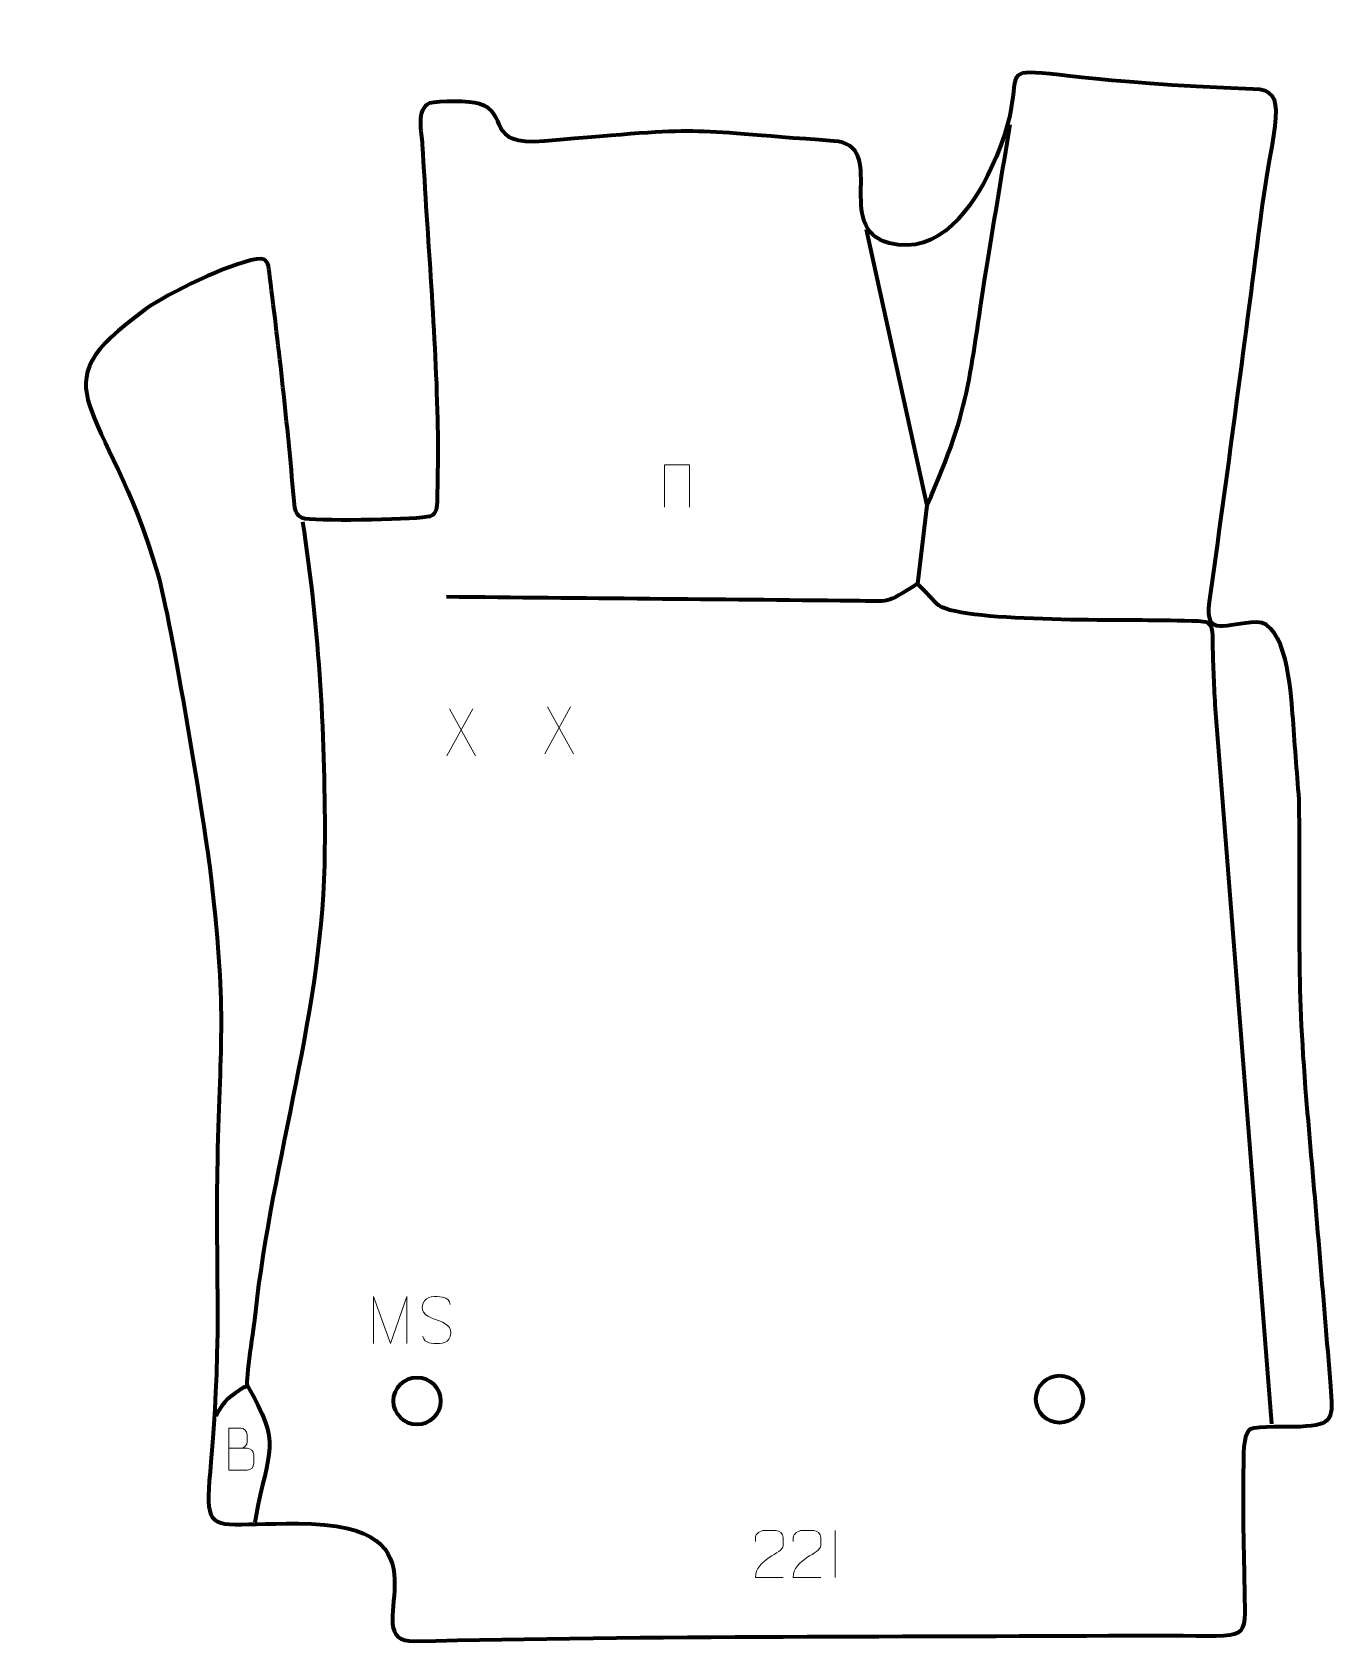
# Model space of a CAD drawing. Header units: millimetres. Extents: x -704 to -13, y 35 to 889.
import ezdxf

# ---------------------------------------------------------------- set-up
doc = ezdxf.new("R2010")
doc.units = ezdxf.units.MM
doc.header["$MEASUREMENT"] = 0
doc.layers.add('layer 2', color=7, linetype='Continuous')
doc.layers.add('layer 3', color=7, linetype='Continuous')

msp = doc.modelspace()

# ---------------------------------------------------------------- linework, layer by layer
at = {"layer": 'layer 2', "color": 142, "lineweight": 158}
for points, knots in [([(-261.4157, 784.6694), (-261.4157, 784.6694), (-229.2688, 638.3547), (-229.2688, 638.3547), (-229.2688, 638.3547), (-204.8933, 691.9456), (-206.5639, 710.3085), (-196.9997, 768.1579), (-196.9997, 768.1579), (-193.0792, 791.8705), (-189.1587, 815.5832), (-185.2382, 839.2959), (-185.2382, 839.2959), (-185.2382, 839.2959), (-185.0834, 840.2319), (-185.0834, 840.2319)], [0, 0, 0, 0, 0.2, 0.2, 0.2, 0.2, 0.4, 0.4, 0.4, 0.4, 0.6, 0.6, 0.6, 0.6, 1, 1, 1, 1]), ([(-229.2688, 638.3547), (-229.2688, 638.3547), (-234.1636, 596.8147), (-234.1636, 596.8147), (-234.1636, 596.8147), (-230.8139, 593.3495), (-227.5418, 589.7786), (-224.2157, 586.3402), (-224.2157, 586.3402), (-214.3495, 576.1412), (-123.3945, 578.0164), (-105.3021, 577.4621), (-105.3021, 577.4621), (-101.1335, 577.3394), (-83.7322, 577.4914), (-81.1867, 576.5469), (-81.1867, 576.5469), (-79.1378, 575.7865), (-78.3267, 573.7264), (-78.0169, 571.3811), (-78.0169, 571.3811), (-77.7071, 569.0359), (-77.8983, 566.4054), (-77.854, 564.5048), (-77.854, 564.5048), (-77.5897, 553.178), (-76.9924, 541.8544), (-76.472, 530.5365), (-76.472, 530.5365), (-76.472, 530.5365), (-46.5559, 151.4509), (-46.5559, 151.4509)], [0, 0, 0, 0, 0.11111111, 0.11111111, 0.11111111, 0.11111111, 0.22222222, 0.22222222, 0.22222222, 0.22222222, 0.33333333, 0.33333333, 0.33333333, 0.33333333, 0.44444444, 0.44444444, 0.44444444, 0.44444444, 0.55555556, 0.55555556, 0.55555556, 0.55555556, 0.66666667, 0.66666667, 0.66666667, 0.66666667, 0.77777778, 0.77777778, 0.77777778, 0.77777778, 1, 1, 1, 1]), ([(-560.2629, 629.624), (-551.3873, 572.6798), (-548.131, 513.4945), (-548.5148, 455.7966), (-548.5148, 455.7966), (-549.0813, 370.5494), (-576.3877, 292.9791), (-585.3931, 209.4492), (-585.3931, 209.4492), (-586.0141, 203.7488), (-590.6392, 173.8014), (-589.6107, 172.0157), (-589.6107, 172.0157), (-570.7649, 139.2933), (-578.287, 139.3973), (-585.1905, 101.1504), (-585.1905, 101.1504), (-585.1905, 101.1504), (-585.3606, 100.2081), (-585.3606, 100.2081), (-585.3606, 100.2081), (-585.3606, 100.2081), (-585.5307, 99.2659), (-585.5307, 99.2659)], [0, 0, 0, 0, 0.14285714, 0.14285714, 0.14285714, 0.14285714, 0.28571429, 0.28571429, 0.28571429, 0.28571429, 0.42857143, 0.42857143, 0.42857143, 0.42857143, 0.57142857, 0.57142857, 0.57142857, 0.57142857, 0.71428571, 0.71428571, 0.71428571, 0.71428571, 1, 1, 1, 1]), ([(-234.1636, 596.8147), (-252.2271, 585.7219), (-247.4523, 587.4805), (-268.5029, 587.7369), (-268.5029, 587.7369), (-340.2905, 588.4255), (-412.0782, 589.1141), (-483.8658, 589.8027)], [0, 0, 0, 0, 0.33333333, 0.33333333, 0.33333333, 0.33333333, 1, 1, 1, 1])]:
    msp.add_open_spline(points, degree=3, knots=knots, dxfattribs=at)
for points in [[(-590.9546, 170.9681), (-599.1339, 165.5829), (-601.5965, 164.5439), (-606.1682, 155.4899)], [(-589.3238, 171.4812), (-589.3238, 171.4812), (-591.307, 170.7728), (-591.307, 170.7728)]]:
    msp.add_open_spline(points, degree=3, dxfattribs=at)
at = {"layer": 'layer 2', "color": 250, "lineweight": 9}
for points in [[(-305.4337, 69.9363), (-310.3481, 69.9366), (-315.2625, 69.9366), (-320.1766, 69.9363), (-320.1766, 69.9363), (-320.1766, 79.8686), (-305.5256, 82.5098), (-305.4337, 86.8201), (-305.4337, 86.8201), (-305.434, 88.2442), (-305.434, 89.6679), (-305.4337, 91.0912), (-305.4337, 91.0912), (-305.4506, 93.1683), (-307.5734, 94.8931), (-309.2444, 94.9104), (-309.2444, 94.9104), (-311.3176, 94.91), (-313.3905, 94.91), (-315.4629, 94.9104), (-315.4629, 94.9104), (-317.285, 94.9269), (-320.1097, 93.1348), (-320.1766, 91.0412), (-320.1766, 91.0412), (-320.1766, 91.0412), (-320.1766, 88.9864), (-320.1766, 88.9864)], [(-285.4337, 69.9363), (-290.3481, 69.9366), (-295.2625, 69.9366), (-300.1766, 69.9363), (-300.1766, 69.9363), (-300.1766, 79.8686), (-285.5256, 82.5098), (-285.4337, 86.8201), (-285.4337, 86.8201), (-285.434, 88.2442), (-285.434, 89.6679), (-285.4337, 91.0912), (-285.4337, 91.0912), (-285.4506, 93.1683), (-287.5734, 94.8931), (-289.2444, 94.9104), (-289.2444, 94.9104), (-291.3176, 94.91), (-293.3905, 94.91), (-295.4629, 94.9104), (-295.4629, 94.9104), (-297.285, 94.9269), (-300.1097, 93.1348), (-300.1766, 91.0412), (-300.1766, 91.0412), (-300.1766, 91.0412), (-300.1766, 88.9864), (-300.1766, 88.9864)]]:
    msp.add_open_spline(points, degree=3, knots=[0, 0, 0, 0, 0.125, 0.125, 0.125, 0.125, 0.25, 0.25, 0.25, 0.25, 0.375, 0.375, 0.375, 0.375, 0.5, 0.5, 0.5, 0.5, 0.625, 0.625, 0.625, 0.625, 0.75, 0.75, 0.75, 0.75, 1, 1, 1, 1], dxfattribs=at)
msp.add_open_spline([(-277.9424, 94.9104), (-277.9424, 94.9104), (-277.9424, 69.9363), (-277.9424, 69.9363)], degree=3, dxfattribs=at)
at = {"layer": 'layer 3', "color": 250, "lineweight": 200}
for centre in [(-499.5154, 163.5391), (-158.9305, 164.5317)]:
    msp.add_ellipse(centre, major_axis=(0, 12.5), ratio=1, dxfattribs=at)
at = {"layer": 'layer 3', "color": 242, "lineweight": 158}
msp.add_open_spline([(-31.8993, 482.32), (-31.0171, 411.1477), (-33.5276, 387.695), (-27.4012, 316.5582), (-27.4012, 316.5582), (-23.2293, 268.1393), (-19.0014, 219.833), (-15.1265, 171.3823), (-15.1265, 171.3823), (-13.789, 154.658), (-13.0081, 150.9522), (-31.3331, 150.0971), (-31.3331, 150.0971), (-36.2366, 149.8683), (-54.2785, 150.3648), (-57.6318, 148.8408), (-57.6318, 148.8408), (-61.6656, 146.613), (-61.2396, 132.3541), (-61.2928, 128.35), (-61.2928, 128.35), (-61.335, 125.1829), (-61.3505, 122.0141), (-61.3813, 118.8467), (-61.3813, 118.8467), (-61.6341, 95.1672), (-60.6488, 65.5984), (-60.6112, 58.5332), (-60.6112, 58.5332), (-60.485, 34.8335), (-58.8049, 39.5737), (-110.225, 39.2657), (-110.225, 39.2657), (-229.3937, 38.552), (-381.4639, 39.1747), (-500.7963, 36.2096), (-500.7963, 36.2096), (-534.1544, 35.3807), (-477.6415, 95.7944), (-555.46, 98.3462), (-555.46, 98.3462), (-633.1941, 100.8952), (-605.0428, 76.3132), (-605.3502, 211.8956), (-605.3502, 211.8956), (-605.402, 234.7335), (-605.8999, 262.6659), (-605.5158, 284.94), (-605.5158, 284.94), (-604.3203, 354.2591), (-600.0992, 365.1026), (-608.6908, 440.2505), (-608.6908, 440.2505), (-611.8044, 467.4837), (-630.0082, 577.9286), (-637.0012, 601.911), (-637.0012, 601.911), (-664.3483, 695.6981), (-703.5443, 698.7864), (-643.7301, 742.1467), (-643.7301, 742.1467), (-631.0423, 751.0839), (-599.5931, 766.281), (-584.6498, 768.893), (-584.6498, 768.893), (-577.8676, 770.0785), (-578.2989, 765.2004), (-577.5718, 759.5151), (-577.5718, 759.5151), (-572.6049, 720.6781), (-568.1869, 681.4089), (-564.8756, 642.4022), (-564.8756, 642.4022), (-564.4904, 637.8099), (-564.3156, 631.8882), (-558.8604, 631.1988), (-558.8604, 631.1988), (-548.148, 629.8453), (-497.958, 630.8435), (-492.7888, 632.497), (-492.7888, 632.497), (-488.3978, 633.9015), (-488.9375, 639.5357), (-488.861, 643.464), (-488.861, 643.464), (-488.6257, 655.5353), (-488.4074, 667.2704), (-488.6133, 679.3569), (-488.6133, 679.3569), (-489.5978, 729.6533), (-494.0731, 779.4924), (-496.7503, 829.632), (-496.7503, 829.632), (-497.0669, 835.6159), (-500.3473, 848.8554), (-492.8518, 851.4864), (-492.8518, 851.4864), (-488.4142, 853.0441), (-471.1464, 852.6903), (-466.5526, 851.2945), (-466.5526, 851.2945), (-449.7673, 846.1942), (-464.2795, 828.5938), (-431.977, 831.3891), (-431.977, 831.3891), (-341.0037, 839.2614), (-364.4022, 837.5892), (-278.6317, 831.5003), (-278.6317, 831.5003), (-248.9732, 829.3948), (-279.5538, 785.6677), (-249.2133, 777.4065), (-249.2133, 777.4065), (-222.9618, 770.2587), (-204.8101, 796.6697), (-195.2684, 816.8044), (-195.2684, 816.8044), (-160.9714, 889.1773), (-231.4041, 865.2317), (-56.2347, 859.0669), (-56.2347, 859.0669), (-36.0246, 858.3556), (-45.6158, 842.9423), (-52.6074, 787.846), (-52.6074, 787.846), (-60.9582, 722.039), (-70.2093, 652.9182), (-79.3698, 587.2867), (-79.3698, 587.2867), (-82.1271, 567.532), (-70.4959, 576.0001), (-54.5299, 576.4607), (-54.5299, 576.4607), (-38.9331, 576.9107), (-36.1391, 539.6427), (-35.3351, 527.9095), (-35.3351, 527.9095), (-34.2953, 512.7352), (-33.0651, 497.4915), (-31.8993, 482.32)], degree=3, knots=[0, 0, 0, 0, 0.02777778, 0.02777778, 0.02777778, 0.02777778, 0.05555556, 0.05555556, 0.05555556, 0.05555556, 0.08333333, 0.08333333, 0.08333333, 0.08333333, 0.11111111, 0.11111111, 0.11111111, 0.11111111, 0.13888889, 0.13888889, 0.13888889, 0.13888889, 0.16666667, 0.16666667, 0.16666667, 0.16666667, 0.19444444, 0.19444444, 0.19444444, 0.19444444, 0.22222222, 0.22222222, 0.22222222, 0.22222222, 0.25, 0.25, 0.25, 0.25, 0.27777778, 0.27777778, 0.27777778, 0.27777778, 0.30555556, 0.30555556, 0.30555556, 0.30555556, 0.33333333, 0.33333333, 0.33333333, 0.33333333, 0.36111111, 0.36111111, 0.36111111, 0.36111111, 0.38888889, 0.38888889, 0.38888889, 0.38888889, 0.41666667, 0.41666667, 0.41666667, 0.41666667, 0.44444444, 0.44444444, 0.44444444, 0.44444444, 0.47222222, 0.47222222, 0.47222222, 0.47222222, 0.5, 0.5, 0.5, 0.5, 0.52777778, 0.52777778, 0.52777778, 0.52777778, 0.55555556, 0.55555556, 0.55555556, 0.55555556, 0.58333333, 0.58333333, 0.58333333, 0.58333333, 0.61111111, 0.61111111, 0.61111111, 0.61111111, 0.63888889, 0.63888889, 0.63888889, 0.63888889, 0.66666667, 0.66666667, 0.66666667, 0.66666667, 0.69444444, 0.69444444, 0.69444444, 0.69444444, 0.72222222, 0.72222222, 0.72222222, 0.72222222, 0.75, 0.75, 0.75, 0.75, 0.77777778, 0.77777778, 0.77777778, 0.77777778, 0.80555556, 0.80555556, 0.80555556, 0.80555556, 0.83333333, 0.83333333, 0.83333333, 0.83333333, 0.86111111, 0.86111111, 0.86111111, 0.86111111, 0.88888889, 0.88888889, 0.88888889, 0.88888889, 0.91666667, 0.91666667, 0.91666667, 0.91666667, 0.94444444, 0.94444444, 0.94444444, 0.94444444, 1, 1, 1, 1], dxfattribs=at)
at = {"layer": 'layer 3', "color": 250, "lineweight": 9}
for points, knots in [([(-368.2736, 637.4534), (-368.2736, 637.4534), (-368.2736, 659.8037), (-368.2736, 659.8037), (-368.2736, 659.8037), (-368.2736, 659.8037), (-355.1553, 659.8037), (-355.1553, 659.8037), (-355.1553, 659.8037), (-355.1553, 659.8037), (-355.1553, 637.4534), (-355.1553, 637.4534)], [0, 0, 0, 0, 0.25, 0.25, 0.25, 0.25, 0.5, 0.5, 0.5, 0.5, 1, 1, 1, 1]), ([(-522.5881, 193.9409), (-522.5881, 193.9409), (-522.5881, 218.8988), (-522.5881, 218.8988), (-522.5881, 218.8988), (-522.5881, 218.8988), (-513.663, 193.9409), (-513.663, 193.9409), (-513.663, 193.9409), (-513.663, 193.9409), (-504.9031, 218.8983), (-504.9031, 218.8983), (-504.9031, 218.8983), (-504.9031, 218.8983), (-504.9031, 193.9409), (-504.9031, 193.9409)], [0, 0, 0, 0, 0.2, 0.2, 0.2, 0.2, 0.4, 0.4, 0.4, 0.4, 0.6, 0.6, 0.6, 0.6, 1, 1, 1, 1]), ([(-489.1959, 206.5908), (-493.4442, 208.0612), (-498.3523, 209.857), (-496.3472, 215.3773), (-496.3472, 215.3773), (-494.8437, 219.5172), (-489.6301, 219.1287), (-486.0265, 218.5276), (-486.0265, 218.5276), (-483.1659, 218.0504), (-482.3012, 216.8372), (-481.9906, 214.7531)], [0, 0, 0, 0, 0.25, 0.25, 0.25, 0.25, 0.5, 0.5, 0.5, 0.5, 1, 1, 1, 1]), ([(-489.1959, 206.5907), (-485.1773, 204.944), (-480.1478, 203.0557), (-481.9818, 197.6954), (-481.9818, 197.6954), (-483.4416, 193.429), (-488.3524, 193.6857), (-492.0785, 194.2404), (-492.0785, 194.2404), (-494.8285, 194.6502), (-496.0494, 195.8637), (-496.4274, 197.9759)], [0, 0, 0, 0, 0.25, 0.25, 0.25, 0.25, 0.5, 0.5, 0.5, 0.5, 1, 1, 1, 1]), ([(-599.3635, 138.4825), (-596.1045, 138.4829), (-592.8451, 138.4829), (-589.5854, 138.4825), (-589.5854, 138.4825), (-587.8161, 138.467), (-586.0932, 136.912), (-586.0932, 135.0762), (-586.0932, 135.0762), (-586.0935, 134.0654), (-586.0935, 131.3341), (-586.0932, 130.323), (-586.0932, 130.323), (-586.0773, 128.6589), (-587.4586, 126.8551), (-589.538, 126.8703), (-589.538, 126.8703), (-592.798, 126.8706), (-596.0577, 126.8706), (-599.317, 126.8703), (-599.317, 126.8703), (-599.317, 134.3207), (-599.317, 141.7708), (-599.317, 149.2206), (-599.317, 149.2206), (-597.1909, 149.2206), (-595.0645, 149.2206), (-592.938, 149.2206), (-592.938, 149.2206), (-591.4325, 149.2364), (-589.5545, 147.5252), (-589.5386, 145.7675), (-589.5386, 145.7675), (-589.539, 143.9169), (-589.539, 143.7862), (-589.5386, 141.9353), (-589.5386, 141.9353), (-589.5232, 140.0847), (-591.1841, 138.467), (-592.9845, 138.4825)], [0, 0, 0, 0, 0.09090909, 0.09090909, 0.09090909, 0.09090909, 0.18181818, 0.18181818, 0.18181818, 0.18181818, 0.27272727, 0.27272727, 0.27272727, 0.27272727, 0.36363636, 0.36363636, 0.36363636, 0.36363636, 0.45454545, 0.45454545, 0.45454545, 0.45454545, 0.54545455, 0.54545455, 0.54545455, 0.54545455, 0.63636364, 0.63636364, 0.63636364, 0.63636364, 0.72727273, 0.72727273, 0.72727273, 0.72727273, 0.81818182, 0.81818182, 0.81818182, 0.81818182, 1, 1, 1, 1])]:
    msp.add_open_spline(points, degree=3, knots=knots, dxfattribs=at)
for points in [[(-469.9566, 530.4919), (-469.9566, 530.4919), (-483.6972, 505.5961), (-483.6972, 505.5961)], [(-482.2426, 530.4919), (-482.2426, 530.4919), (-468.502, 505.5384), (-468.502, 505.5384)], [(-418.0982, 531.5503), (-418.0982, 531.5503), (-431.8388, 506.6545), (-431.8388, 506.6545)], [(-430.3842, 531.5503), (-430.3842, 531.5503), (-416.6436, 506.5968), (-416.6436, 506.5968)]]:
    msp.add_open_spline(points, degree=3, dxfattribs=at)

doc.saveas('drawing.dxf')
